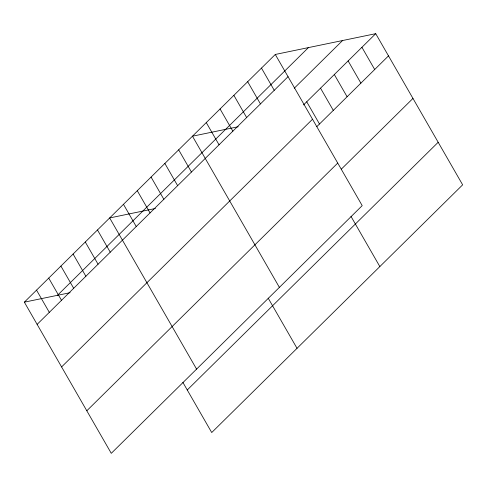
<?xml version="1.0" encoding="UTF-8"?>
<svg xmlns="http://www.w3.org/2000/svg" width="487" height="487" viewBox="0 0 487 487"><rect width="100%" height="100%" fill="white"/><g stroke="black" fill="none" stroke-linecap="round" stroke-linejoin="round"><path stroke-width="0.73" d="M275.277 54.465L362.2 205.63L111.273 453.33L24.35 302.165L275.277 54.465L375.727 33.67L462.65 184.835L211.723 432.535L182.868 382.356M57.496 295.305L308.423 47.598M37.122 324.379L288.048 76.678M294.276 88.214L342.574 40.531M303.535 104.93L375.727 33.67M61.593 366.936L312.52 119.23M316.842 126.62L388.498 55.883M86.802 410.778L337.728 163.072M341.308 169.172L412.97 98.435M187.258 389.984L438.178 142.277M238.24 126.73L192.468 136.202L279.392 287.373M155.432 208.473L109.666 217.945L196.59 369.116M24.35 302.165L70.122 292.693M361.926 47.294L374.698 69.507M348.126 60.918L360.897 83.131M334.326 74.541L347.097 96.755M320.519 88.165L333.297 110.379M306.719 101.789L319.496 124.002M350.993 216.398L379.848 266.578M261.47 68.089L274.248 90.302M247.67 81.713L260.448 103.926M233.87 95.336L246.647 117.55M220.069 108.96L232.847 131.173M206.269 122.578L219.04 144.791M268.185 298.141L297.04 348.321M178.668 149.826L191.44 172.039M164.868 163.449L177.639 185.663M151.067 177.073L163.839 199.286M137.267 190.697L150.039 212.91M123.467 204.321L136.238 226.534M97.479 229.98L110.251 252.193M85.286 242.009L98.064 264.222M73.099 254.037L85.876 276.251M60.912 266.072L73.689 288.286M48.724 278.101L61.496 300.315M36.537 290.136L49.309 312.35"/></g></svg>
